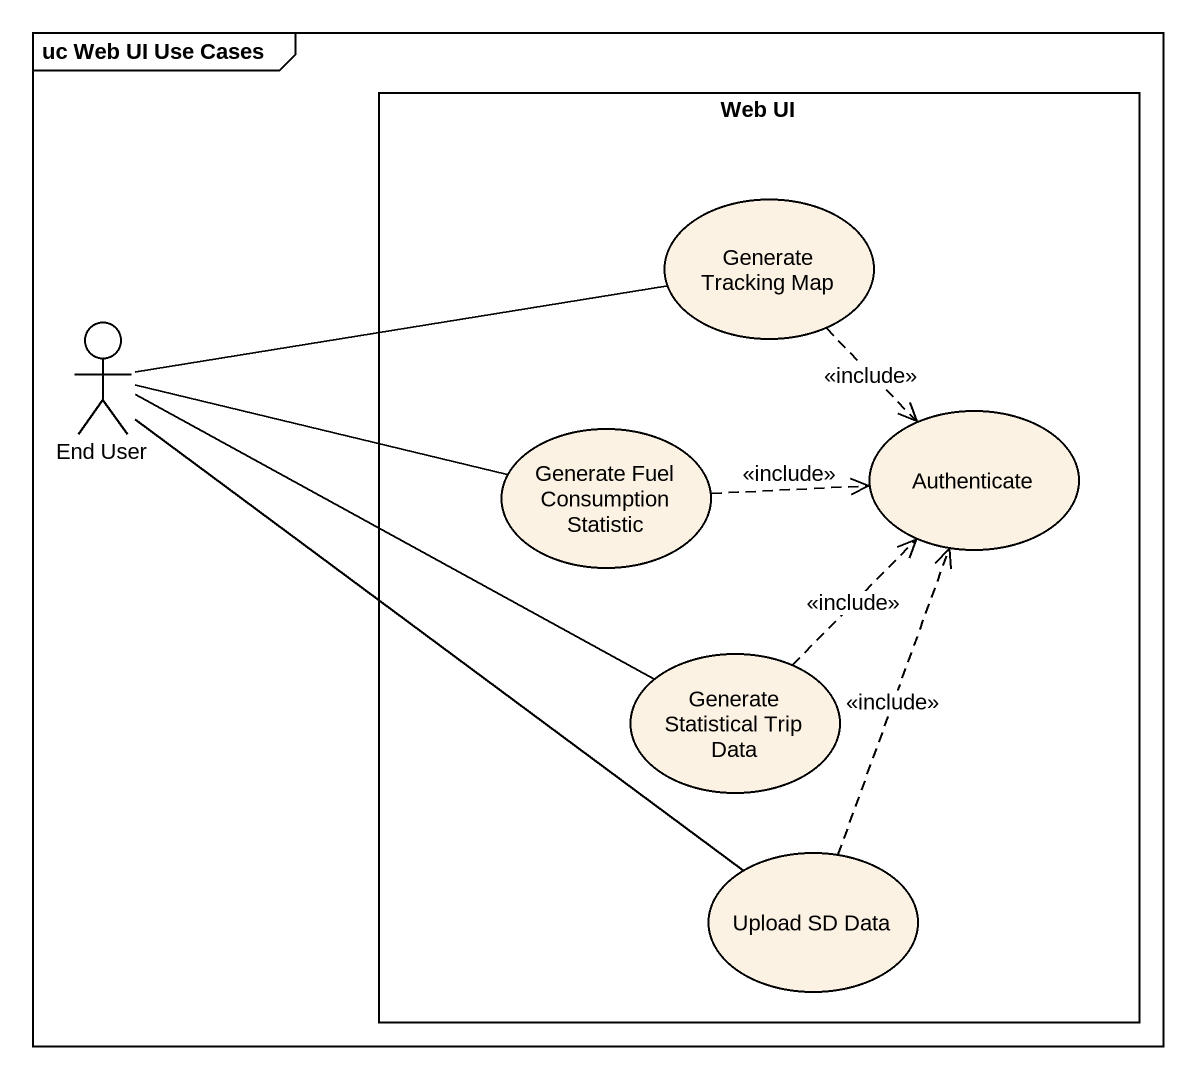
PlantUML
@startuml
mainframe uc Web UI Use Cases
rectangle "Web UI" as Web_UI {
  usecase "Generate Tracking Map" as Generate_Tracking_Map
  usecase "Generate Fuel Consumption Statistic" as Generate_Fuel_Consumption
  usecase Authenticate
  usecase "Generate Statistical Trip Data" as Generate_Statistical_Trip
  usecase "Upload SD Data" as Upload_SD_Data
}
actor "End User" as End_User
Generate_Tracking_Map ..> Authenticate : <<include>>
End_User -right- Generate_Tracking_Map
End_User -right- Generate_Fuel_Consumption
End_User -right- Generate_Statistical_Trip
End_User -- Upload_SD_Data
Generate_Fuel_Consumption .right.> Authenticate : <<include>>
Generate_Statistical_Trip .up.> Authenticate : <<include>>
Upload_SD_Data .up.> Authenticate : <<include>>
@enduml
